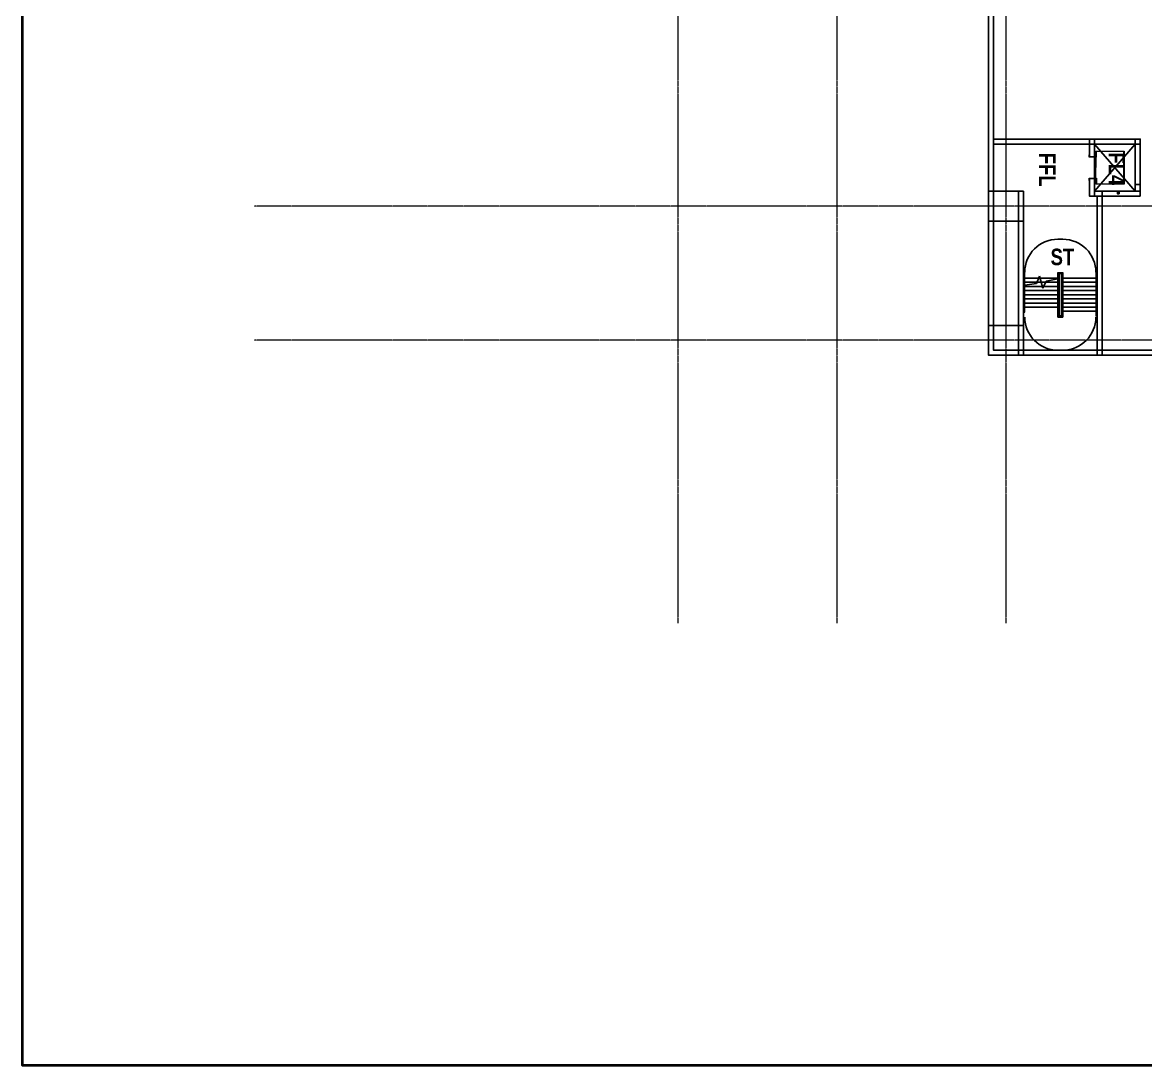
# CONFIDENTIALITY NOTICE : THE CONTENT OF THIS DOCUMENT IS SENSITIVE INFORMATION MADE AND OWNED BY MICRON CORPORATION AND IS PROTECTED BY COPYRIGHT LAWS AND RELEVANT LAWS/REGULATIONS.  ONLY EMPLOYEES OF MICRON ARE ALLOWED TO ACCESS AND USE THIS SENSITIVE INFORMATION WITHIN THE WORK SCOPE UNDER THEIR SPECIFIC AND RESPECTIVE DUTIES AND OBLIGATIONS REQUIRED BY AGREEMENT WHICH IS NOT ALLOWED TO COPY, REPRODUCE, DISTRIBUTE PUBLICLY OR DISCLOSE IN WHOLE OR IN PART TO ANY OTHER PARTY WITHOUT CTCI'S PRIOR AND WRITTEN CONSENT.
# Model space of a CAD drawing. Header units: millimetres. Extents: x -635893 to 717484, y -2208734 to -1504611.
# Drawn here: x 255084 to 322861, y -1682950 to -1619966 of the extents above; entities that cross this region are included whole.
import ezdxf

# ---------------------------------------------------------------- set-up
doc = ezdxf.new("R2010")
doc.units = ezdxf.units.MM
doc.linetypes.add('IDA - Grid Line', pattern=[3500, 2000, -500, 500, -500])
doc.layers.add('000_CTCI_CSA', color=7, linetype='Continuous')
doc.layers.add('A-_ANOTGRID_E', color=7, linetype='Continuous', lineweight=9)
doc.layers.add('A-_DOOR----_E', color=7, linetype='Continuous', lineweight=9)
for name, color, linetype, lineweight, true_color in [('A-_DOOR----_E-1', 4, 'Continuous', 9, 0x00ffff), ('A-_RALG----_E1-1', 4, 'Continuous', 9, 0x00ffff), ('A-_RALG----_E3-1', 4, 'Continuous', 9, 0x00ffff)]:
    doc.layers.add(name, color=color, linetype=linetype, lineweight=lineweight, true_color=true_color)
doc.styles.add('Site Area', font='arial.ttf', dxfattribs={"width": 0.8})

# ---------------------------------------------------------------- blocks, each defined once
blk = doc.blocks.new('IDA - Elevator Door - 1300L X 2200H - 2hr-13934193-FAB - LEVEL 4 LAYOUT PLAN')
at = {"layer": 'A-_DOOR----_E', "color": 252}
for p, q in [((-1000, 1930), (-1000, 230)), ((1000, 1930), (-1000, 1930)), ((-975, 1905), (975, 1905)), ((-975, 255), (-975, 1905)), ((975, 1905), (975, 255)), ((1000, 230), (1000, 1930)), ((-1000, 230), (-630, 230)), ((-630, 255), (-975, 255)), ((730, 165), (-730, 165)), ((-730, 165), (-730, 155)), ((-630, 155), (-730, 155)), ((-730, 155), (-730, 150)), ((-650, 230), (0, 230)), ((0, 205), (-650, 205)), ((-650, 190), (-2, 190)), ((-2, 165), (-650, 165)), ((-630, 230), (-630, 255)), ((-630, -165), (-630, 155)), ((-630, 150), (630, 150)), ((650, 230), (0, 230)), ((0, 205), (650, 205)), ((2, 190), (650, 190)), ((650, 165), (2, 165)), ((630, 255), (975, 255)), ((630, 230), (630, 255)), ((975, 230), (630, 230)), ((630, 230), (1000, 230)), ((730, 155), (630, 155)), ((630, 155), (630, -165)), ((730, 155), (730, 165)), ((730, 150), (730, 155)), ((-780, -150), (-780, -165)), ((-780, -165), (-780, -150)), ((-775, -170), (-635, -170)), ((635, -170), (775, -170)), ((780, -165), (780, -150)), ((780, -150), (780, -165))]:
    blk.add_line(p, q, dxfattribs=at)
for centre, start, end in [((-775, -165), 180, 270), ((-775, -165), 180, 255), ((-635, -165), 270, 360), ((635, -165), 180, 270), ((775, -165), 270, 360), ((775, -165), 285, 0)]:
    blk.add_arc(centre, 5, start, end, dxfattribs=at)

msp = doc.modelspace()

# ---------------------------------------------------------------- linework, layer by layer
at = {"color": 252}
for p, q in [((322238.147, -1630157.613, 0), (319788.333, -1627307.523, 0)), ((319788.334, -1630157.614, 0), (322238.146, -1627307.532, 0)), ((317867.786, -1633057.014, 0), (317567.786, -1633057.014, 0)), ((315487.786, -1635407.014, 0), (315527.786, -1635407.014, 0)), ((315567.786, -1635407.014, 0), (317567.786, -1635407.014, 0)), ((316470.729, -1635294.792, 0), (316278.008, -1635734.66, 0)), ((316421.561, -1635407.014, 0), (316500.799, -1635407.014, 0)), ((316664.843, -1636019.236, 0), (316470.729, -1635294.792, 0)), ((317567.786, -1635456.052, 0), (316857.564, -1635579.368, 0)), ((319867.786, -1635407.014, 0), (317867.786, -1635407.014, 0)), ((319947.786, -1635407.014, 0), (319907.786, -1635407.014, 0)), ((315487.786, -1635657.014, 0), (315527.786, -1635657.014, 0)), ((315527.786, -1635847.258, 0), (315487.786, -1635857.976, 0)), ((315487.786, -1635907.014, 0), (315527.786, -1635907.014, 0)), ((315567.786, -1635657.014, 0), (317567.786, -1635657.014, 0)), ((316278.008, -1635734.66, 0), (315567.786, -1635836.54, 0)), ((315567.786, -1635907.014, 0), (317567.786, -1635907.014, 0)), ((316312.027, -1635657.014, 0), (316567.786, -1635657.014, 0)), ((316634.773, -1635907.014, 0), (316714.011, -1635907.014, 0)), ((316857.564, -1635579.368, 0), (316664.843, -1636019.236, 0)), ((319867.786, -1635657.014, 0), (317867.786, -1635657.014, 0)), ((319867.786, -1635907.014, 0), (317867.786, -1635907.014, 0)), ((319947.786, -1635657.014, 0), (319907.786, -1635657.014, 0)), ((319947.786, -1635907.014, 0), (319907.786, -1635907.014, 0)), ((315487.786, -1636157.014, 0), (315527.786, -1636157.014, 0)), ((315487.786, -1636407.014, 0), (315527.786, -1636407.014, 0)), ((315487.786, -1636657.014, 0), (315527.786, -1636657.014, 0)), ((315567.786, -1636157.014, 0), (317567.786, -1636157.014, 0)), ((315567.786, -1636407.014, 0), (317567.786, -1636407.014, 0)), ((315567.786, -1636657.014, 0), (317567.786, -1636657.014, 0)), ((319867.786, -1636157.014, 0), (317867.786, -1636157.014, 0)), ((319867.786, -1636407.014, 0), (317867.786, -1636407.014, 0)), ((319867.786, -1636657.014, 0), (317867.786, -1636657.014, 0)), ((319947.786, -1636157.014, 0), (319907.786, -1636157.014, 0)), ((319947.786, -1636407.014, 0), (319907.786, -1636407.014, 0)), ((319947.786, -1636657.014, 0), (319907.786, -1636657.014, 0)), ((315487.786, -1636907.014, 0), (315527.786, -1636907.014, 0)), ((315487.786, -1637157.014, 0), (315527.786, -1637157.014, 0)), ((315567.786, -1636907.014, 0), (317567.786, -1636907.014, 0)), ((315567.786, -1637157.014, 0), (317567.786, -1637157.014, 0)), ((319867.786, -1636907.014, 0), (317867.786, -1636907.014, 0)), ((319867.786, -1637157.014, 0), (317867.786, -1637157.014, 0)), ((319867.786, -1637407.014, 0), (317867.786, -1637407.014, 0)), ((319947.786, -1636907.014, 0), (319907.786, -1636907.014, 0)), ((319947.786, -1637157.014, 0), (319907.786, -1637157.014, 0)), ((319947.786, -1637407.014, 0), (319907.786, -1637407.014, 0)), ((317867.786, -1637757.014, 0), (317567.786, -1637757.014, 0)), ((317567.786, -1637757.014, 0), (317867.786, -1637757.014, 0)), ((317867.786, -1639757.014, 0), (317567.786, -1639757.014, 0))]:
    msp.add_line(p, q, dxfattribs=at)
at = {"color": 252, "lineweight": 40}
msp.add_lwpolyline([(255083.914, -1504611.474), (462610.976, -1504611.474), (462610.976, -1682950.17), (255083.914, -1682950.17)], close=True, dxfattribs=at)
at = {"color": 252, "elevation": 0}
for points in [[(319788.333, -1627007.532), (319788.333, -1628082.573), (319488.333, -1628082.573), (319488.333, -1627007.532)], [(322538.334, -1627307.532), (322538.334, -1627007.532), (319788.333, -1627007.529), (319788.333, -1627307.529)], [(322538.147, -1627007.345), (322238.147, -1627007.345), (322238.143, -1629757.346), (322538.143, -1629757.346)], [(322538.146, -1627307.527), (322538.147, -1630157.613), (322238.147, -1630157.613), (322238.146, -1627307.527)], [(319788.334, -1629382.573), (319788.334, -1630457.614), (319488.334, -1630457.614), (319488.334, -1629382.573)], [(313388.233, -1630157.014), (315488.233, -1630157.014), (315488.233, -1631957.014), (313388.233, -1631957.014)], [(322538.522, -1630457.623), (322538.522, -1630157.623), (319788.521, -1630157.619), (319788.521, -1630457.619)], [(321263.521, -1630157.562), (321263.521, -1630307.566), (321163.521, -1630307.587), (321163.521, -1630157.583)], [(313388.233, -1638257.014), (315488.233, -1638257.014), (315488.233, -1640057.014), (313388.233, -1640057.014)]]:
    msp.add_lwpolyline(points, close=True, dxfattribs=at)
at = {"color": 252}
for centre, start, end in [((317567.786, -1635057.014, 0), 90, 180), ((317867.786, -1635057.014, 0), 0, 90), ((317567.786, -1637757.014, 0), 180, 270), ((317867.786, -1637757.014, 0), 270, 0)]:
    msp.add_arc(centre, 2000, start, end, dxfattribs=at)
at = {"layer": '000_CTCI_CSA', "color": 252, "elevation": 0}
for points in [[(295738.439, -1589068.253), (293588.368, -1589067.802), (293588.233, -1546157.405), (363487.786, -1546157.798), (363487.786, -1561947.72), (370688.235, -1561947.722), (370688.232, -1570157.798), (373088.233, -1570157.798), (373088.233, -1606157.798), (382688.235, -1606157.798), (382688.233, -1625257.592), (387448.233, -1625257.591), (387448.231, -1640057.013), (313387.786, -1640057.014), (313388.233, -1606157.014)], [(295738.439, -1588767.797), (293888.367, -1588767.802), (293888.234, -1546457.407), (363187.786, -1546457.796), (363187.786, -1562247.72), (370388.234, -1562247.722), (370388.232, -1570457.798), (372788.233, -1570457.798), (372788.233, -1606457.798), (382388.235, -1606457.798), (382388.233, -1625557.592), (387148.233, -1625557.591), (387148.232, -1639757.013), (313687.786, -1639757.014), (313687.788, -1606157.014)]]:
    msp.add_lwpolyline(points, dxfattribs=at)
at = {"layer": '000_CTCI_CSA', "color": 252, "ltscale": 0.1, "elevation": 0}
for points in [[(315488.233, -1630157.014), (313687.787, -1630157.014), (313687.787, -1627007.505), (322538.142, -1627007.148), (322538.143, -1630157.651), (320247.786, -1630157.661), (320247.786, -1630457.619)], [(319788.338, -1627307.529), (313687.787, -1627307.528)]]:
    msp.add_lwpolyline(points, dxfattribs=at)
at = {"layer": '000_CTCI_CSA', "color": 252, "elevation": 0}
for points in [[(322238.147, -1627007.534), (322538.147, -1627007.534), (322538.138, -1630157.613), (322238.138, -1630157.613)], [(315487.786, -1630157.014), (315188.233, -1630157.014), (315188.233, -1640057.014), (315487.786, -1640057.014)], [(319947.789, -1630457.597), (320247.786, -1630457.597), (320247.786, -1640057.014), (319947.788, -1640057.014)]]:
    msp.add_lwpolyline(points, close=True, dxfattribs=at)
at = {"layer": 'A-_ANOTGRID_E', "color": 252, "linetype": 'IDA - Grid Line', "ltscale": 0.005}
for p, q in [((294638.233, -1526391.214, 0), (294638.233, -1656232.42, 0)), ((304238.233, -1526391.214, 0), (304238.233, -1656232.42, 0)), ((314438.233, -1526391.214, 0), (314438.233, -1656232.42, 0)), ((403522.966, -1631057.014, 0), (269057.981, -1631057.014, 0)), ((403522.966, -1639157.014, 0), (269057.981, -1639157.014, 0))]:
    msp.add_line(p, q, dxfattribs=at)
at = {"layer": 'A-_RALG----_E1-1', "color": 252}
for p, q in [((315527.786, -1635107.014, 0), (315567.786, -1635107.014, 0)), ((315527.786, -1635407.014, 0), (315527.786, -1635107.014, 0)), ((315527.786, -1635847.258, 0), (315527.786, -1635407.014, 0)), ((315567.786, -1635407.014, 0), (315567.786, -1635107.014, 0)), ((315567.786, -1635836.54, 0), (315567.786, -1635407.014, 0)), ((319907.786, -1635106.159, 0), (319867.786, -1635106.159, 0)), ((319867.786, -1635106.159, 0), (319867.786, -1635156.159, 0)), ((319867.786, -1635156.159, 0), (319867.786, -1637406.159, 0)), ((319907.786, -1635106.159, 0), (319907.786, -1635156.159, 0)), ((319907.786, -1635156.159, 0), (319907.786, -1637406.159, 0)), ((315567.786, -1635836.54, 0), (315527.786, -1635847.258, 0)), ((315527.786, -1637407.014, 0), (315527.786, -1635847.258, 0)), ((315567.786, -1637407.014, 0), (315567.786, -1635836.54, 0)), ((315527.786, -1637457.014, 0), (315527.786, -1637407.014, 0)), ((315527.786, -1637457.014, 0), (315567.786, -1637457.014, 0)), ((315567.786, -1637457.014, 0), (315567.786, -1637407.014, 0)), ((319867.786, -1637406.159, 0), (319867.786, -1637706.159, 0)), ((319907.786, -1637406.159, 0), (319907.786, -1637706.159, 0)), ((319907.786, -1637706.159, 0), (319867.786, -1637706.159, 0))]:
    msp.add_line(p, q, dxfattribs=at)
at = {"layer": 'A-_RALG----_E3-1', "color": 252}
for p, q in [((317567.786, -1635057.014, 0), (317867.786, -1635057.014, 0)), ((317567.786, -1635407.014, 0), (317567.786, -1635057.014, 0)), ((317567.786, -1635407.014, 0), (317592.786, -1635407.014, 0)), ((317567.786, -1635456.052, 0), (317567.786, -1635407.014, 0)), ((317592.786, -1635407.014, 0), (317567.786, -1635407.014, 0)), ((317592.786, -1635456.052, 0), (317567.786, -1635456.052, 0)), ((317567.786, -1637407.014, 0), (317567.786, -1635456.052, 0)), ((317592.786, -1635456.052, 0), (317567.786, -1635456.052, 0)), ((317567.786, -1637407.014, 0), (317567.786, -1635456.052, 0)), ((317592.786, -1635082.014, 0), (317842.786, -1635082.014, 0)), ((317592.786, -1635407.014, 0), (317592.786, -1635082.014, 0)), ((317592.786, -1635407.014, 0), (317597.786, -1635407.014, 0)), ((317592.786, -1635456.052, 0), (317592.786, -1635407.014, 0)), ((317597.786, -1635407.014, 0), (317592.786, -1635407.014, 0)), ((317597.786, -1635456.052, 0), (317592.786, -1635456.052, 0)), ((317597.786, -1635456.052, 0), (317592.786, -1635456.052, 0)), ((317597.786, -1635456.052, 0), (317592.786, -1635456.052, 0)), ((317592.786, -1637407.014, 0), (317592.786, -1635456.052, 0)), ((317597.786, -1635456.052, 0), (317592.786, -1635456.052, 0)), ((317597.786, -1635456.052, 0), (317592.786, -1635456.052, 0)), ((317597.786, -1635456.052, 0), (317592.786, -1635456.052, 0)), ((317592.786, -1637407.014, 0), (317592.786, -1635456.052, 0)), ((317637.786, -1635407.014, 0), (317642.786, -1635407.014, 0)), ((317642.786, -1635407.014, 0), (317637.786, -1635407.014, 0)), ((317642.786, -1635456.052, 0), (317637.786, -1635456.052, 0)), ((317642.786, -1635456.052, 0), (317637.786, -1635456.052, 0)), ((317642.786, -1635456.052, 0), (317637.786, -1635456.052, 0)), ((317642.786, -1635456.052, 0), (317637.786, -1635456.052, 0)), ((317642.786, -1635456.052, 0), (317637.786, -1635456.052, 0)), ((317642.786, -1635456.052, 0), (317637.786, -1635456.052, 0)), ((317642.786, -1635132.014, 0), (317792.786, -1635132.014, 0)), ((317642.786, -1635407.014, 0), (317642.786, -1635132.014, 0)), ((317642.786, -1635407.014, 0), (317667.786, -1635407.014, 0)), ((317642.786, -1635456.052, 0), (317642.786, -1635407.014, 0)), ((317667.786, -1635407.014, 0), (317642.786, -1635407.014, 0)), ((317667.786, -1635456.052, 0), (317642.786, -1635456.052, 0)), ((317642.786, -1637407.014, 0), (317642.786, -1635456.052, 0)), ((317667.786, -1635456.052, 0), (317642.786, -1635456.052, 0)), ((317642.786, -1637407.014, 0), (317642.786, -1635456.052, 0)), ((317667.786, -1635407.014, 0), (317667.786, -1635132.014, 0)), ((317667.786, -1635456.052, 0), (317667.786, -1635407.014, 0)), ((317667.786, -1637407.014, 0), (317667.786, -1635456.052, 0)), ((317667.786, -1637407.014, 0), (317667.786, -1635456.052, 0)), ((317767.786, -1635132.014, 0), (317767.786, -1635157.014, 0)), ((317767.786, -1635157.014, 0), (317767.786, -1635407.014, 0)), ((317767.786, -1635407.014, 0), (317767.786, -1637407.014, 0)), ((317792.786, -1635132.014, 0), (317792.786, -1635157.014, 0)), ((317792.786, -1635157.014, 0), (317792.786, -1635407.014, 0)), ((317792.786, -1635407.014, 0), (317792.786, -1637407.014, 0)), ((317842.786, -1635082.014, 0), (317842.786, -1635157.014, 0)), ((317842.786, -1635157.014, 0), (317842.786, -1635407.014, 0)), ((317842.786, -1635407.014, 0), (317842.786, -1637407.014, 0)), ((317867.786, -1635057.014, 0), (317867.786, -1635157.014, 0)), ((317867.786, -1635157.014, 0), (317867.786, -1635407.014, 0)), ((317867.786, -1635407.014, 0), (317867.786, -1637407.014, 0)), ((317567.786, -1637757.014, 0), (317567.786, -1637407.014, 0)), ((317567.786, -1637757.014, 0), (317567.786, -1637407.014, 0)), ((317592.786, -1637732.014, 0), (317592.786, -1637407.014, 0)), ((317592.786, -1637732.014, 0), (317592.786, -1637407.014, 0)), ((317642.786, -1637682.014, 0), (317642.786, -1637407.014, 0)), ((317642.786, -1637682.014, 0), (317642.786, -1637407.014, 0)), ((317667.786, -1637682.014, 0), (317667.786, -1637407.014, 0)), ((317667.786, -1637682.014, 0), (317667.786, -1637407.014, 0)), ((317792.786, -1637407.014, 0), (317767.786, -1637407.014, 0)), ((317767.786, -1637407.014, 0), (317792.786, -1637407.014, 0)), ((317767.786, -1637407.014, 0), (317767.786, -1637682.014, 0)), ((317767.786, -1637407.014, 0), (317792.786, -1637407.014, 0)), ((317767.786, -1637407.014, 0), (317767.786, -1637682.014, 0)), ((317797.786, -1637407.014, 0), (317792.786, -1637407.014, 0)), ((317792.786, -1637407.014, 0), (317797.786, -1637407.014, 0)), ((317792.786, -1637407.014, 0), (317792.786, -1637682.014, 0)), ((317792.786, -1637407.014, 0), (317797.786, -1637407.014, 0)), ((317792.786, -1637407.014, 0), (317792.786, -1637682.014, 0)), ((317842.786, -1637407.014, 0), (317837.786, -1637407.014, 0)), ((317837.786, -1637407.014, 0), (317842.786, -1637407.014, 0)), ((317837.786, -1637407.014, 0), (317842.786, -1637407.014, 0)), ((317867.786, -1637407.014, 0), (317842.786, -1637407.014, 0)), ((317842.786, -1637407.014, 0), (317867.786, -1637407.014, 0)), ((317842.786, -1637407.014, 0), (317842.786, -1637732.014, 0)), ((317842.786, -1637407.014, 0), (317867.786, -1637407.014, 0)), ((317842.786, -1637407.014, 0), (317842.786, -1637732.014, 0)), ((317867.786, -1637407.014, 0), (317867.786, -1637757.014, 0)), ((317867.786, -1637407.014, 0), (317867.786, -1637757.014, 0)), ((317867.786, -1637757.014, 0), (317567.786, -1637757.014, 0)), ((317867.786, -1637757.014, 0), (317567.786, -1637757.014, 0)), ((317842.786, -1637732.014, 0), (317592.786, -1637732.014, 0)), ((317842.786, -1637732.014, 0), (317592.786, -1637732.014, 0)), ((317792.786, -1637682.014, 0), (317642.786, -1637682.014, 0)), ((317792.786, -1637682.014, 0), (317642.786, -1637682.014, 0))]:
    msp.add_line(p, q, dxfattribs=at)

# ---------------------------------------------------------------- block references
at = {"layer": 'A-_DOOR----_E-1', "color": 252, "xscale": -1, "rotation": 270}
msp.add_blockref('IDA - Elevator Door - 1300L X 2200H - 2hr-13934193-FAB - LEVEL 4 LAYOUT PLAN', (319638.147, -1628732.57, 0), dxfattribs=at)

# ---------------------------------------------------------------- texts
at = {"color": 252, "char_height": 1000, "attachment_point": 1, "rotation": 270, "style": 'Site Area'}
for s, insert in [('{\\fArial|b1|i0|c0|p34;FFL}', (317436.528, -1627833.756, 0)), ('{\\fArial|b1|i0|c0|p34;FL4}', (321626.86, -1627808.629, 0))]:
    msp.add_mtext_dynamic_manual_height_columns(s, width=3027.31179, gutter_width=24254.764, heights=[0], dxfattribs=dict(at, insert=insert))
at = {"color": 252, "insert": (317130.29, -1633623.808, 0), "char_height": 1000, "attachment_point": 1, "style": 'Site Area'}
msp.add_mtext_dynamic_manual_height_columns('{\\fArial|b1|i0|c0|p34;ST}', width=3027.31179, gutter_width=24254.764, heights=[0], dxfattribs=at)

doc.saveas('drawing.dxf')
